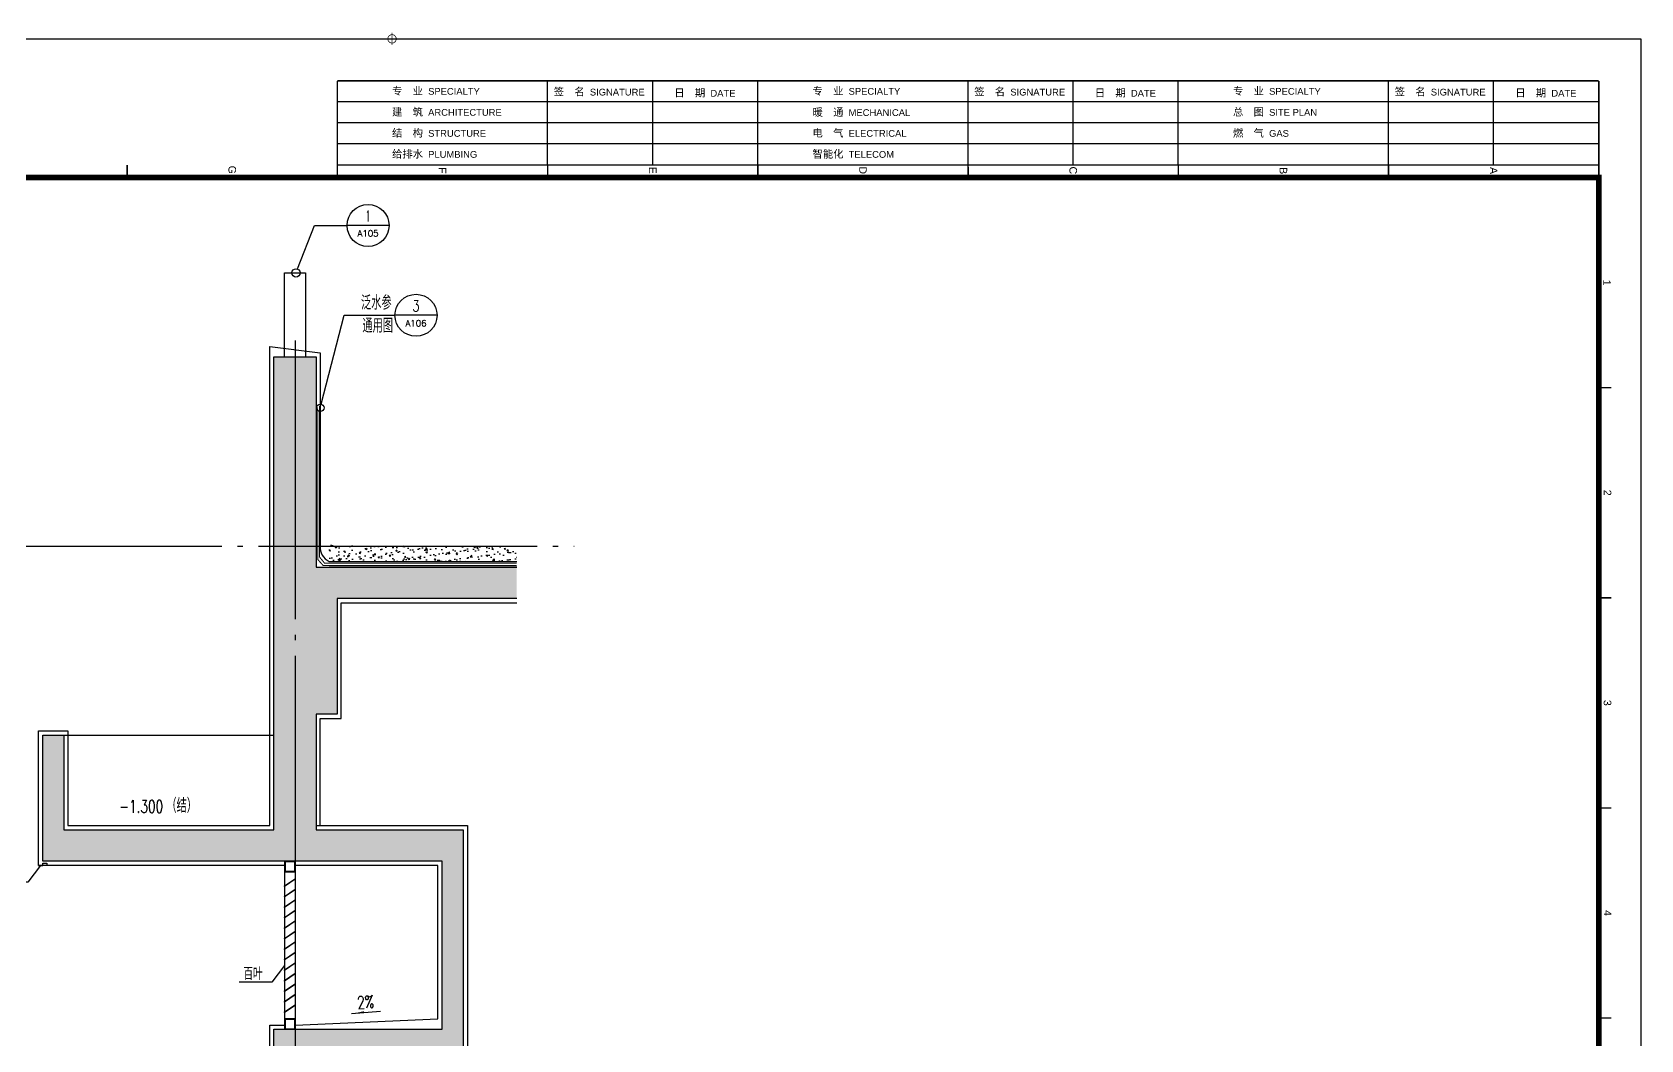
# Model space of a CAD drawing. Extents: x 447078 to 1776277, y 243534 to 519428.
# Drawn here: x 557742 to 565394, y 308056 to 312851 of the extents above; entities that cross this region are included whole.
import ezdxf
from ezdxf.enums import TextEntityAlignment as Align

# ---------------------------------------------------------------- set-up
doc = ezdxf.new("R2010")
doc.units = 0
doc.header["$LTSCALE"] = 1000
doc.header["$MEASUREMENT"] = 0
doc.linetypes.add('$2$CCDID0GLB00001', pattern=[30, 26.5, -1.5, 0.5, -1.5])
doc.linetypes.add('DASH', pattern=[0.35, 0.25, -0.1])
for name, color, linetype in [('$2$G-GRID', 1, '$2$CCDID0GLB00001'), ('A-ELEV', 5, 'Continuous'), ('A-HRAL', 104, 'Continuous'), ('A-SURF', 6, 'Continuous'), ('A-WALL', 140, 'Continuous'), ('A-WALL-HATH', 8, 'Continuous'), ('COLUMN', 210, 'Continuous'), ('DIM_IDEN', 3, 'Continuous'), ('DIM_SYMB', 3, 'Continuous'), ('G-0-XREF', 2, 'Continuous'), ('PUB_TEXT', 7, 'Continuous'), ('SURFACE', 6, 'Continuous'), ('Visible_line', 135, 'Continuous'), ('图框CCDI_B0GA1+0.00$0$G-ANNO-TEXT', 33, 'Continuous'), ('图框CCDI_B0GA1+0.00$0$G-BORD', 3, 'Continuous'), ('填充', 8, 'Continuous'), ('节点大样$0$ANNO-TEXT', 33, 'Continuous'), ('节点大样$0$DETL-THIN', 6, 'Continuous'), ('节点大样$0$SECT-THIN', 2, 'Continuous')]:
    doc.layers.add(name, color=color, linetype=linetype)
doc.styles.add('_TCH_DIM', font='SIMPLEX', dxfattribs={"bigfont": 'GBCBIG'})
doc.styles.add('_TCH_LABEL', font='COMPLEX', dxfattribs={"bigfont": 'GBCBIG'})
doc.styles.add('图框CCDI_B0GA1+0.00$0$CCDI_T_G01', font='arial.ttf')
doc.styles.add('节点大样$0$CCDI-TOG-02', font='simplex.shx', dxfattribs={"width": 0.8, "bigfont": 'zjdz.shx'})

# ---------------------------------------------------------------- blocks, each defined once
blk = doc.blocks.new('图框CCDI_B0GA1+0.00$0$MidPoitent')
at = {"const_width": 0.18}
for points in [[(-1.5, 0), (1.5, 0)], [(0, -1.5), (0, 1.5)]]:
    blk.add_lwpolyline(points, dxfattribs=at)
blk.add_lwpolyline([(0, -1, 1), (0, 1, 1), (0, -1, 1)], format="xyb", dxfattribs=at)
blk = doc.blocks.new('图框CCDI_B0GA1+0.00')
at = {"layer": '图框CCDI_B0GA1+0.00$0$G-BORD'}
for p, q in [((1500, 58400), (1500, 28400)), ((2000, 58400), (2000, 28400)), ((2500, 58400), (2500, 28400)), ((3300, 58400), (3050, 58400)), ((3300, 58400), (3050, 58400)), ((3000, 55900), (1000, 55900)), ((3000, 53400), (1000, 53400)), ((3050, 53400), (3300, 53400)), ((3000, 48400), (1000, 48400)), ((3050, 48400), (3300, 48400)), ((3000, 45900), (1000, 45900)), ((3000, 43400), (1000, 43400)), ((3050, 43400), (3300, 43400)), ((3000, 38400), (1000, 38400)), ((3050, 38400), (3300, 38400)), ((3000, 35900), (1000, 35900)), ((3000, 33400), (1000, 33400)), ((3050, 33400), (3300, 33400)), ((3300, 28400), (3050, 28400)), ((3300, 28400), (3050, 28400))]:
    blk.add_line(p, q, dxfattribs=at)
blk.add_lwpolyline([(0, 59400), (84100, 59400), (84100, 0), (0, 0)], close=True, dxfattribs=at)
at = {"layer": '图框CCDI_B0GA1+0.00$0$G-BORD', "const_width": 35}
for points in [[(8300, 58700), (8300, 58400)], [(13300, 58700), (13300, 58400)], [(18300, 58400), (18300, 58700)], [(23300, 58400), (23300, 58700)], [(1000, 58400), (1000, 28400)], [(3300, 58400), (1000, 58400)], [(3000, 58400), (3000, 28400)], [(3300, 58400), (3300, 38400)], [(3300, 53400), (3000, 53400)], [(3300, 48400), (3000, 48400)], [(3300, 43400), (3000, 43400)], [(3300, 38400), (3000, 38400)], [(3300, 33400), (3000, 33400)], [(3300, 28400), (1000, 28400)], [(3300, 23400), (3000, 23400)]]:
    blk.add_lwpolyline(points, dxfattribs=at)
at = {"layer": '图框CCDI_B0GA1+0.00$0$G-BORD', "const_width": 140}
blk.add_lwpolyline([(3300, 58400), (83100, 58400), (83100, 1000), (3300, 1000)], close=True, dxfattribs=at)
at = {"layer": '图框CCDI_B0GA1+0.00$0$G-BORD', "xscale": 100, "yscale": 100, "zscale": 100, "rotation": 180}
blk.add_blockref('图框CCDI_B0GA1+0.00$0$MidPoitent', (0, 29700), dxfattribs=at)
at = {"layer": '图框CCDI_B0GA1+0.00$0$G-ANNO-TEXT', "style": '图框CCDI_B0GA1+0.00$0$CCDI_T_G01'}
for s, p in [('1', (5800, 58595)), ('2', (10800, 58609)), ('3', (15800, 58607)), ('4', (20800, 58611)), ('A', (3134, 55900)), ('B', (3137, 50900)), ('C', (3129, 45900)), ('D', (3126, 40900)), ('E', (3128, 35900)), ('F', (3130, 30900)), ('G', (3115, 25900))]:
    blk.add_text(s, height=180, dxfattribs=at).set_placement(p, align=Align.MIDDLE_CENTER)
at = {"layer": '图框CCDI_B0GA1+0.00$0$G-ANNO-TEXT', "char_height": 200, "rotation": 90, "style": '图框CCDI_B0GA1+0.00$0$CCDI_T_G01'}
for s, insert, width, attachment_point, line_spacing_factor in [('{\\fSimSun|b0|i0|c134|p54;\\H0.9x;日  期 \\fArial|b0|i0|c0|p39;\\H0.8889x;DATE}', (1295, 57141), 2500, 5, 0.96), ('{\\fSimSun|b0|i0|c134|p54;\\H0.9x;签  名 \\fArial|b0|i0|c0|p34;\\H0.8889x;SIGNATURE}', (1268, 53546), 3400, 4, 0.9), ('{\\fSimSun|b0|i0|c134|p54;\\H0.9x;专  业\\fSimSun|b0|i0|c0|p54; \\fArial|b0|i0|c0|p34;\\H0.8889x;SPECIALTY}', (1250, 49700), 5000, 4, 0.9), ('{\\fSimSun|b0|i0|c134|p54;\\H0.9x;总  图\\fSimSun|b0|i0|c0|p54; \\fArial|b0|i0|c0|p34;\\H0.8889x;SITE PLAN}', (1750, 49700), 3400, 4, 0.9), ('{\\fSimSun|b0|i0|c134|p54;\\H0.9x;燃  气\\fSimSun|b0|i0|c0|p54; \\fArial|b0|i0|c0|p34;\\H0.8889x;GAS}', (2250, 49700), 3400, 4, 0.9), ('{\\fSimSun|b0|i0|c134|p54;\\H0.9x;日  期 \\fArial|b0|i0|c0|p39;\\H0.8889x;DATE}', (1295, 47141), 2500, 5, 0.96), ('{\\fSimSun|b0|i0|c134|p54;\\H0.9x;签  名 \\fArial|b0|i0|c0|p34;\\H0.8889x;SIGNATURE}', (1268, 43546), 3400, 4, 0.9), ('{\\fSimSun|b0|i0|c134|p54;\\H0.9x;专  业\\fSimSun|b0|i0|c0|p54; \\fArial|b0|i0|c0|p34;\\H0.8889x;SPECIALTY}', (1250, 39700), 5000, 4, 0.9), ('{\\fSimSun|b0|i0|c134|p54;\\H0.9x;暖  通\\fSimSun|b0|i0|c0|p54; \\fArial|b0|i0|c0|p34;\\H0.8889x;MECHANICAL}', (1755, 39700), 3445.37, 4, 0.9), ('{\\fSimSun|b0|i0|c134|p54;\\H0.9x;电  气\\fSimSun|b0|i0|c0|p54; \\fArial|b0|i0|c0|p34;\\H0.8889x;ELECTRICAL}', (2250, 39700), 3400, 4, 0.9), ('{\\fSimSun|b0|i0|c134|p54;\\H0.9x;智能化\\fSimSun|b0|i0|c0|p54; \\fArial|b0|i0|c0|p34;\\H0.8889x;TELECOM}', (2750, 39700), 3400, 4, 0.9), ('{\\fSimSun|b0|i0|c134|p54;\\H0.9x;日  期 \\fArial|b0|i0|c0|p39;\\H0.8889x;DATE}', (1295, 37141), 2500, 5, 0.96), ('{\\fSimSun|b0|i0|c134|p54;\\H0.9x;签  名 \\fArial|b0|i0|c0|p34;\\H0.8889x;SIGNATURE}', (1268, 33546), 3400, 4, 0.9), ('{\\fSimSun|b0|i0|c134|p54;\\H0.9x;建  筑\\fSimSun|b0|i0|c0|p54; \\fArial|b0|i0|c0|p34;\\H0.8889x;ARCHITECTURE}', (1750, 29700), 5000, 4, 0.9), ('{\\fSimSun|b0|i0|c134|p54;\\H0.9x;专  业\\fSimSun|b0|i0|c0|p54; \\fArial|b0|i0|c0|p34;\\H0.8889x;SPECIALTY}', (1250, 29700), 5000, 4, 0.9), ('{\\fSimSun|b0|i0|c134|p54;\\H0.9x;结  构\\fSimSun|b0|i0|c0|p54; \\fArial|b0|i0|c0|p34;\\H0.8889x;STRUCTURE}', (2250, 29700), 5000, 4, 0.9), ('{\\fSimSun|b0|i0|c134|p54;\\H0.9x;给排水\\fSimSun|b0|i0|c0|p54; \\fArial|b0|i0|c0|p34;\\H0.8889x;PLUMBING}', (2750, 29700), 3400, 4, 0.9)]:
    blk.add_mtext(s, dxfattribs=dict(at, insert=insert, width=width, attachment_point=attachment_point, line_spacing_factor=line_spacing_factor))

msp = doc.modelspace()

# ---------------------------------------------------------------- hatches: boundary and pattern name
at = {"layer": 'A-WALL-HATH'}
h = msp.add_hatch(dxfattribs=at)
h.set_pattern_fill('钢筋混凝土,_O', color=256, scale=20)
h.set_pattern_definition([(45, (559251.84, 308954.404), (-35.3553, 35.3553), []), (50, (559251.84, 308954.4), (143.452, -12.5504), [15, -165]), (355, (559251.84, 308954.4), (-27.75, 150.4384), [12, -132]), (100.4514, (559263.8, 308953.36), (115.702, 137.888), [12.748, -140.2284]), (46.184, (559251.84, 308994.4), (213.448, -33.104), [22.5, -247.5]), (96.636, (559269.63, 308991.65), (186.933, 194.824), [19.122, -210.343]), (351.184, (559251.84, 308994.4), (186.932, 194.824), [18, -198]), (21, (559271.84, 308984.4), (119.3814, -80.524), [15, -165]), (326, (559271.84, 308984.4), (48.663, 145.03), [12, -132]), (71.4514, (559281.79, 308977.7), (168.0445, 64.506), [12.748, -140.2284]), (37.5, (559251.84, 308954.404), (2.432, 66.5788), [0, -130.4, 0, -134, 0, -132.5]), (7.5, (559251.84, 308954.404), (52.6139, 78.8823), [0, -76.4, 0, -127.4, 0, -50.5]), (327.5, (559207.24, 308954.404), (106.7645, -4.511), [0, -50, 0, -156, 0, -207]), (317.5, (559187.24, 308954.4), (116.6372, 20.021), [0, -65, 0, -103.6, 0, -147])])
h.paths.add_polyline_path([(559792.2, 309055.6), (559092.2, 309055.6), (559092.2, 308905.6), (559692.2, 308905.6), (559692.2, 308105.6), (559092.2, 308105.6), (559092.2, 308005.6), (559792.2, 308005.6)])
h.paths.add_polyline_path([(559092.2, 308105.6), (558992.2, 308105.6), (558992.2, 308005.6), (559092.2, 308005.6)])
h.paths.add_polyline_path([(558992.2, 308105.6), (558942.2, 308105.6), (558892.2, 308105.6), (558892.2, 308005.6), (558992.2, 308005.6)])
h.paths.add_polyline_path([(559092.2, 307505.6), (558992.2, 307505.6), (558992.2, 307305.6), (559092.2, 307305.6)])
h.paths.add_polyline_path([(558992.2, 307505.6), (558892.2, 307505.6), (558892.2, 307305.6), (558992.2, 307305.6)])
h.paths.add_polyline_path([(558892.2, 309055.6), (557892.2, 309055.6), (557892.2, 309505.6), (557792.2, 309505.6), (557792.2, 308905.6), (558892.2, 308905.6), (559092.2, 308905.6), (559092.2, 309605.6), (559192.2, 309605.6), (559192.2, 310155.6), (560047, 310155.6), (560047, 310305.6), (559092.2, 310305.6), (559092.2, 310405.6), (558892.2, 310405.6)])
h.paths.add_polyline_path([(558892.2, 311305.6), (558892.2, 310405.6), (559092.2, 310405.6), (559092.2, 311305.6)])
at = {"layer": 'DIM_SYMB'}
msp.add_hatch(color=256, dxfattribs=at).paths.add_polyline_path([(559260.7, 308179.2), (559320.5, 308183.7), (559319.9, 308191.7)])
at = {"layer": '填充'}
h = msp.add_hatch(dxfattribs=at)
h.set_pattern_fill('混凝土', color=256, scale=10, angle=360, style=0)
h.set_pattern_definition([(50, (-1151119.83, -487772.635), (71.7260183, -6.2752135), [7.5, -82.5]), (355, (-1151119.83, -487772.635), (-13.8751334, 75.2192134), [6, -66]), (100.4514, (-1151113.856, -487773.16), (57.8509382, 68.9439542), [6.374019, -70.1142112]), (46.1842, (-1151119.83, -487752.635), (106.724105, -16.5519014), [11.25, -123.75]), (96.6356, (-1151110.94, -487754.01), (93.4662706, 97.411787), [9.561029, -105.1713]), (351.1842, (-1151119.83, -487752.64), (93.4661945, 97.41186), [9, -99]), (21, (-1151109.83, -487757.635), (59.6907052, -40.261889), [7.5, -82.5]), (326, (-1151109.83, -487757.635), (24.3315332, 72.5150045), [6, -66]), (71.4514, (-1151104.86, -487760.99), (84.0222629, 32.2530497), [6.374019, -70.1142112]), (37.5, (-1151119.833, -487772.635), (1.21598553, 33.2893854), [0, -65.2, 0, -67, 0, -66.25]), (7.5, (-1151119.833, -487772.635), (26.30695374, 39.4411712), [0, -38.2, 0, -63.7, 0, -25.25]), (327.5, (-1151142.133, -487772.635), (53.3822436, -2.25548717), [0, -25, 0, -78, 0, -103.5]), (317.5, (-1151152.133, -487772.635), (58.3186169, 10.0104982), [0, -32.5, 0, -51.8, 0, -73.5])])
h.paths.add_polyline_path([(560047, 310332), (560047, 310381.6), (560005, 310396.5), (560031.2, 310401.2), (559154.2, 310409.5), (559154.2, 310332.3)])

# ---------------------------------------------------------------- linework, layer by layer
at = {"layer": '$2$G-GRID', "ltscale": 0.05}
for points in [[(558992.2, 311383.3), (558992.2, 304098.9)], [(557318.7, 310405.6), (560320.5, 310405.6)]]:
    msp.add_lwpolyline(points, dxfattribs=at)
at = {"layer": 'A-ELEV'}
msp.add_lwpolyline([(557892.2, 309505.6), (558892.2, 309505.6)], dxfattribs=at)
at = {"layer": 'A-HRAL'}
msp.add_lwpolyline([(558942.2, 311305.6), (558942.2, 311705.6), (559042.2, 311705.6), (559042.2, 311305.6)], dxfattribs=at)
at = {"layer": 'A-SURF'}
for p, q in [((558872.2, 309075.6), (558872.2, 311355.6)), ((558872.2, 311355.6), (559112.2, 311325.6)), ((559112.2, 311325.6), (559112.2, 310405.6)), ((559112.2, 310405.6), (560034.8, 310405.6))]:
    msp.add_line(p, q, dxfattribs=at)
for points in [[(559092.2, 310405.6), (560047, 310405.6)], [(559112.2, 309075.6), (559112.2, 309585.6), (559212.2, 309585.6), (559212.2, 310135.6), (560047, 310135.6)], [(558942.2, 308885.6), (557772.2, 308885.6), (557772.2, 309525.6), (557912.2, 309525.6), (557912.2, 309075.6), (558872.2, 309075.6)], [(559092.2, 309075.6), (559812.2, 309075.6), (559812.2, 307985.6), (559112.2, 307985.6), (559112.2, 307285.6)], [(557772.2, 308883.3), (557792.2, 308885.6), (557792.2, 308895.6), (557812.2, 308895.6), (557812.2, 308885.6)], [(558992.2, 308125.6), (559672.2, 308155.6), (559672.2, 308885.6), (558992.2, 308885.6)], [(558872.2, 307285.6), (558872.2, 308125.6), (558945.2, 308125.6)]]:
    msp.add_lwpolyline(points, dxfattribs=at)
at = {"layer": 'A-WALL'}
for p, q in [((558892.2, 310405.6), (558892.2, 311305.6)), ((558892.2, 311305.6), (559092.2, 311305.6)), ((559092.2, 311305.6), (559092.2, 310305.6)), ((558892.2, 309055.6), (558892.2, 310405.6)), ((559092.2, 310305.6), (560047, 310305.6))]:
    msp.add_line(p, q, dxfattribs=at)
for points in [[(560047, 310155.6), (559192.2, 310155.6), (559192.2, 309605.6), (559092.2, 309605.6), (559092.2, 309055.6)], [(559092.2, 308905.6), (557792.2, 308905.6), (557792.2, 309505.6), (557892.2, 309505.6), (557892.2, 309055.6), (558892.2, 309055.6)], [(559092.2, 309055.6), (559792.2, 309055.6), (559792.2, 308005.6), (558892.2, 308005.6), (558892.2, 308105.6), (559692.2, 308105.6), (559692.2, 308905.6), (559092.2, 308905.6)]]:
    msp.add_lwpolyline(points, dxfattribs=at)
at = {"layer": 'COLUMN'}
msp.add_line((560047, 310305.5, 0), (559154.2, 310305.6), dxfattribs=at)
at = {"layer": 'DIM_IDEN'}
for p, q in [((559004.1, 311724), (559085.6, 311931)), ((559085.6, 311931), (559239.6, 311931)), ((559439.6, 311931), (559239.6, 311931)), ((559117.1, 311080.5), (559226, 311503.7)), ((559226, 311503.7), (559467.7, 311503.7)), ((559667.7, 311503.7), (559467.7, 311503.7))]:
    msp.add_line(p, q, dxfattribs=at)
for centre, radius in [((559339.6, 311931), 100), ((558996.8, 311705.6), 19.8), ((559567.7, 311503.7), 100), ((559112.6, 311063.3), 17.8)]:
    msp.add_circle(centre, radius, dxfattribs=at)
at = {"layer": 'DIM_SYMB'}
msp.add_lwpolyline([(559399.6, 308189.7), (559260.7, 308179.2)], dxfattribs=at)
at = {"layer": 'SURFACE', "linetype": 'DASH', "ltscale": 0.3, "const_width": 5, "elevation": 0}
for points in [[(559100.4, 311047.9), (559092.1, 311088.9)], [(559154.2, 310313.1), (559126.4, 310312.6), (559100.4, 310341.8), (559100.4, 311047.9)], [(559154.2, 310324.1), (559133.1, 310323.6), (559108.4, 310353.8), (559108.6, 311072.3)], [(559154.2, 310324.1), (560047, 310323.9)], [(559154.2, 310313), (560047, 310312.8)]]:
    msp.add_lwpolyline(points, dxfattribs=at)
at = {"layer": 'Visible_line'}
msp.add_line((559154.2, 310332.3, 0), (560047, 310332, 0), dxfattribs=at)
msp.add_arc((559188.1, 310400.4, 0), 76.1, 176.0702, 243.54771, dxfattribs=at)
at = {"layer": '节点大样$0$ANNO-TEXT'}
for points in [[(557782.2, 308885.7), (557721.7, 308805.6), (557566.9, 308805.6)], [(558942.2, 308409.6), (558881.7, 308329.6), (558726.9, 308329.6)]]:
    msp.add_lwpolyline(points, dxfattribs=at)
at = {"layer": '节点大样$0$DETL-THIN'}
for points in [[(558942.2, 308785.6), (558942.2, 308788.1), (558992.2, 308822.2), (558992.2, 308819.7)], [(558942.2, 308735.6), (558942.2, 308738.1), (558992.2, 308772.2), (558992.2, 308769.7)], [(558942.2, 308685.6), (558942.2, 308688.1), (558992.2, 308722.2), (558992.2, 308719.7)], [(558942.2, 308635.6), (558942.2, 308638.1), (558992.2, 308672.2), (558992.2, 308669.7)], [(558942.2, 308585.6), (558942.2, 308588.1), (558992.2, 308622.2), (558992.2, 308619.7)], [(558942.2, 308535.6), (558942.2, 308538.1), (558992.2, 308572.2), (558992.2, 308569.7)], [(558942.2, 308485.6), (558942.2, 308488.1), (558992.2, 308522.2), (558992.2, 308519.7)], [(558942.2, 308435.6), (558942.2, 308438.1), (558992.2, 308472.2), (558992.2, 308469.7)], [(558942.2, 308385.6), (558942.2, 308388.1), (558992.2, 308422.2), (558992.2, 308419.7)], [(558942.2, 308335.6), (558942.2, 308338.1), (558992.2, 308372.2), (558992.2, 308369.7)], [(558942.2, 308285.6), (558942.2, 308288.1), (558992.2, 308322.2), (558992.2, 308319.7)], [(558942.2, 308235.6), (558942.2, 308238.1), (558992.2, 308272.2), (558992.2, 308269.7)], [(558942.2, 308185.6), (558942.2, 308188.1), (558992.2, 308222.2), (558992.2, 308219.7)]]:
    msp.add_lwpolyline(points, close=True, dxfattribs=at)
at = {"layer": '节点大样$0$SECT-THIN'}
for p, q in [((558942.2, 308905.6), (558942.2, 308855.6)), ((558992.2, 308905.6), (558942.2, 308905.6)), ((558945.2, 308902.6), (558945.2, 308858.6)), ((558989.2, 308902.6), (558945.2, 308902.6)), ((558989.2, 308902.6), (558989.2, 308858.6)), ((558992.2, 308905.6), (558992.2, 308855.6)), ((558942.2, 308855.6), (558942.2, 308105.6)), ((558942.2, 308855.6), (558992.2, 308855.6)), ((558945.2, 308858.6), (558989.2, 308858.6)), ((558992.2, 308855.6), (558992.2, 308105.6)), ((558942.2, 308155.6), (558942.2, 308105.6)), ((558992.2, 308155.6), (558942.2, 308155.6)), ((558945.2, 308152.6), (558945.2, 308108.6)), ((558989.2, 308152.6), (558945.2, 308152.6)), ((558989.2, 308152.6), (558989.2, 308108.6)), ((558992.2, 308155.6), (558992.2, 308105.6)), ((558942.2, 308105.6), (558992.2, 308105.6)), ((558945.2, 308108.6), (558989.2, 308108.6))]:
    msp.add_line(p, q, dxfattribs=at)

# ---------------------------------------------------------------- block references
at = {"layer": 'G-0-XREF', "xscale": 0.2, "yscale": 0.2, "zscale": 0.2, "rotation": 270}
msp.add_blockref('图框CCDI_B0GA1+0.00', (553513.7, 312819.2), dxfattribs=at)

# ---------------------------------------------------------------- texts
at = {"layer": 'PUB_TEXT', "style": '_TCH_LABEL'}
for s, height, p, p2 in [('1', 53.5, (559328.1, 311949.4), (559351.1, 311949.4)), ('A105', 30.05, (559289.5, 311878.4), (559389.7, 311878.4)), ('3', 52.2, (559550.3, 311522.2), (559585.1, 311522.2)), ('A106', 30.05, (559517.6, 311451), (559617.8, 311451))]:
    msp.add_text(s, height=height, dxfattribs=at).set_placement(p, p2, align=Align.FIT)
at = {"layer": 'PUB_TEXT', "style": '_TCH_DIM'}
for s, p in [('泛水参', (559306, 311529.9)), ('通用图', (559312.7, 311420.8)), ('（结）', (558380.2, 309136.6))]:
    msp.add_text(s, height=67.52, dxfattribs=at).set_placement(p)
at = {"layer": 'PUB_TEXT', "style": '_TCH_DIM', "width": 0.705882}
msp.add_text('-1.300', height=59.5, dxfattribs=at).set_placement((558156.2, 309136.6))
msp.add_text('2%', height=59.5, rotation=4.32148, dxfattribs=at).set_placement((559290.7, 308202.5))
at = {"layer": '节点大样$0$ANNO-TEXT', "style": '节点大样$0$CCDI-TOG-02', "width": 0.8}
msp.add_text('百叶', height=60, dxfattribs=at).set_placement((558747.1, 308339.8))

doc.saveas('drawing.dxf')
